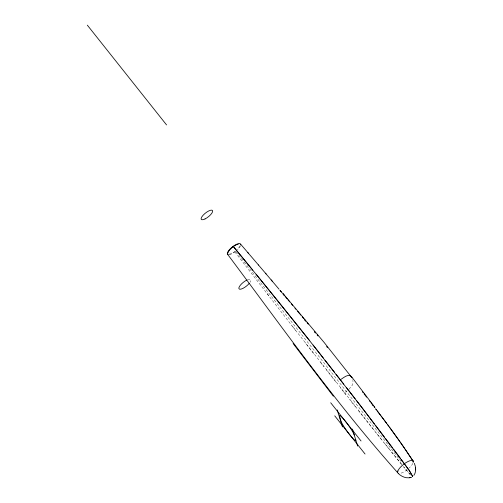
<?xml version="1.0" encoding="UTF-8"?>
<svg xmlns="http://www.w3.org/2000/svg" width="503" height="503" viewBox="0 0 503 503"><rect width="100%" height="100%" fill="white"/><g stroke="black" fill="none" stroke-linecap="round" stroke-linejoin="round"><path stroke-width="0.38" stroke-dasharray="2.52 1.89" d="M348.963 389.215L352.634 384.745L352.987 381.18M347.158 390.73L344.392 392.843L340.135 387.429M410.567 474.939L403.588 466.784M410.165 474.524L403.507 466.671M401.557 464.294L375.678 432.303M401.69 464.464L396.911 458.623M395.955 457.447L390.19 450.348M389.228 449.154L383.437 441.974M381.5 439.565L291.444 325.051M373.729 429.87L357.853 409.901M235.964 251.563L325.139 364.329L401.312 461.685M355.627 407.09L349.484 399.307M344.392 392.843L346.938 396.081M335.878 382.003L325.642 368.944M313.683 353.634L305.139 342.656M320.518 362.386L323.932 366.756M267.112 293.645L295.569 330.352M234.882 251.915L269.18 296.317M352.622 379.734L352.829 380.469M239.856 245.942A7.394 2.446 -38.5 0 1 237.183 249.589M235.209 251.293A7.394 2.446 -38.5 0 1 228.94 254.078M247.401 279.825A7.394 2.446 -38.5 0 1 250.048 282.29M412.894 463.288A9.708 3.207 -38.5 0 1 409.216 467.941M407.134 469.714A9.708 3.207 -38.5 0 1 400.011 473.43M240.553 245.634A8.318 2.748 -38.5 0 1 237.699 249.532M235.479 251.469A8.318 2.748 -38.5 0 1 229.381 254.656"/><path stroke-width="0.75" d="M397.835 470.99L397.577 472.292M408.958 470.022L412.674 476.555M413.881 475.385C416.421 471.896 415.968 467.086 414.327 463.307M340.361 379.734C343.316 378.086 348.315 373.056 351.496 376.69L374.917 407.399M411.184 477.341L409.461 477.762L411.096 477.36C406.55 478.818 401.564 476.731 398.313 473.486M412.271 460.497L413.089 461.018M412.303 476.479L412.617 476.586L412.227 476.435M397.634 472.638C336.13 403.632 282.655 327.893 227.343 253.977M240.704 244.263L248.331 253.147M247.784 252.512L258.498 265.024M282.761 293.224L324.064 342.373L351.999 377.772M258.397 264.911L266.112 273.959M271.18 279.926L279.071 289.238M265.465 273.204L272.525 281.51M280.077 290.432L282.152 292.884M282.994 293.884L284.679 295.883M280.045 290.388L281.309 291.885M288.049 299.882L289.734 301.888M283.101 294.004L284.604 295.795M285.522 296.883L287.207 298.883M291.413 303.894L292.639 305.352M297.625 311.313L299.266 313.281M294.965 308.132L295.852 309.194M300.021 314.186L300.775 315.092M302.284 316.903L303.793 318.72M304.655 319.757L305.654 320.958M304.548 319.625L305.799 321.134M307.05 322.643L308.301 324.158M314.545 331.735L315.406 332.785M252.839 270.186L246.25 262.164A818.186 98.928 54 0 0 233.159 246.319L270.469 291.822A885.387 107.057 54 0 1 306.704 336.979L361.475 406.977L408.807 469.796M314.62 331.823L315.614 333.03M317.135 334.891L317.997 335.947M256.14 274.223L309.741 340.808M326.598 346.517L327.453 347.579M87.327 25.15L166.562 124.926M330.704 402.765L361.041 440.968M334.721 415.824L365.059 454.027M313.13 345.083L323.316 357.985M325.02 360.148L334.388 372.088M333.363 396.219L293.111 343.518M364.015 393.811L366.624 397.163M362.449 391.806L363.141 392.692M336.092 374.27L343.788 384.135M346.366 387.448L355.2 398.841M369.29 400.595L370.076 401.608M371.415 403.337L372.792 405.122M370.856 402.62L371.635 403.626M356.338 400.319L374.37 423.79M372.421 404.638L373.201 405.651M375.534 408.688L376.338 409.731M373.981 406.663L374.76 407.682M377.143 410.781L380.343 414.988M375.93 409.203L386.675 423.394M375.37 425.104L384.393 436.981M381.142 416.038L381.94 417.094M385.399 438.308L392.415 447.613M383.978 419.791L382.62 417.993M393.421 448.946L400.426 458.327M384.638 420.671L389.423 427.085M388.693 426.11L387.348 424.293M401.432 459.667L409.568 470.909L412.712 476.429M390.039 427.927L398.005 438.893M389.366 427.016L404.481 448.129M398.659 439.811L399.96 441.653M400.614 442.571L413.227 461.308L405.122 449.066M352.421 429.065L357.646 446.048M337.23 409.926L342.455 426.909M415.585 467.834L415.667 469.947M228.054 252.808A7.394 2.446 -38.5 0 1 232.015 247.608A7.394 2.446 -38.5 0 1 238.321 244.175M355.678 439.641A12.481 1.509 54 0 1 349.642 434.617A12.481 1.509 54 0 1 341.028 421.193L339.588 416.528A12.481 1.509 54 0 1 345.624 421.558A12.481 1.509 54 0 1 354.244 434.982M249.299 283.308A7.394 2.446 -38.5 0 1 241.522 288.961A7.394 2.446 -38.5 0 1 239.422 286.54A7.394 2.446 -38.5 0 1 246.602 280.196M228.211 254.681A8.318 2.748 -38.5 0 1 232.436 246.866A8.318 2.748 -38.5 0 1 240.748 244.854M398.646 473.468A9.708 3.207 -38.5 0 1 404.028 464.005A9.708 3.207 -38.5 0 1 413.177 462.521M205.042 218.943A7.168 2.37 -38.5 0 0 212.574 210.606A7.168 2.37 -38.5 0 0 203.049 215.297A7.168 2.37 -38.5 0 0 205.042 218.943"/></g></svg>
